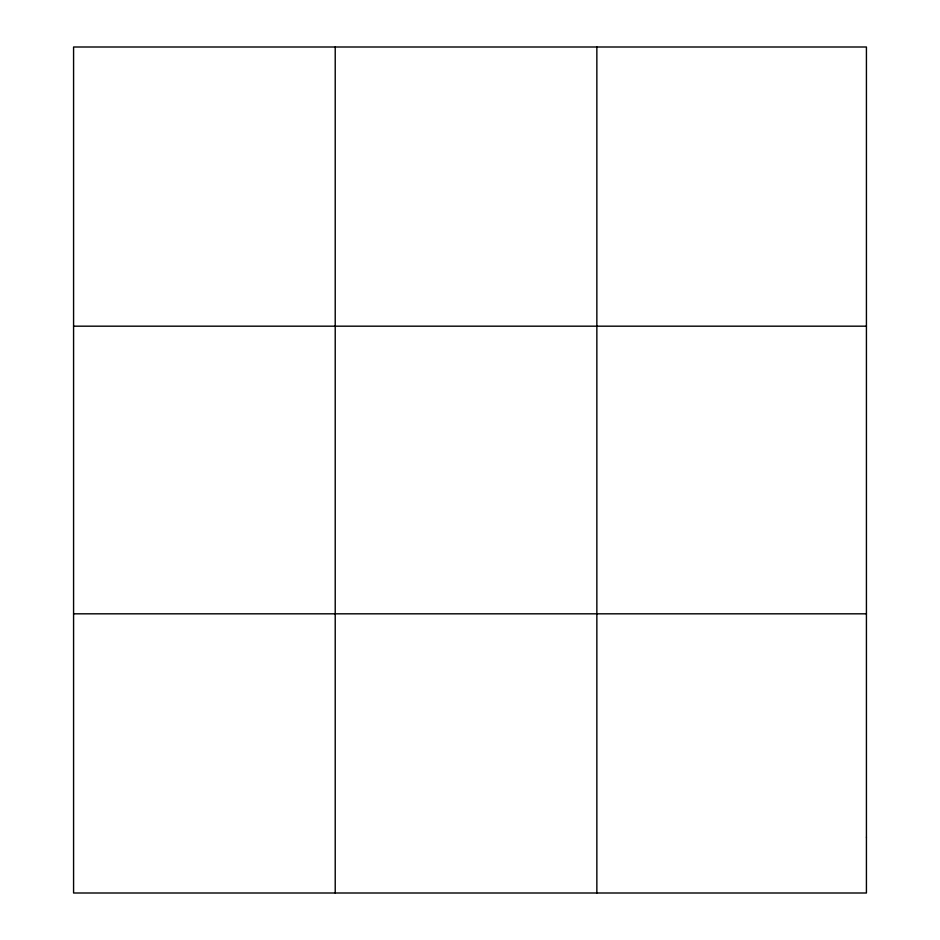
<?xml version="1.0" encoding="UTF-8"?>
<svg xmlns="http://www.w3.org/2000/svg" width="940" height="940" viewBox="0 0 940 940"><rect width="100%" height="100%" fill="white"/><g stroke="black" fill="none" stroke-linecap="round" stroke-linejoin="round"><path stroke-width="1.41" d="M335.216 47L335.216 893M596.853 47L596.853 893M73.579 326.18L866.422 326.18M73.579 613.82L866.422 613.82M866.422 837.164L866.422 893L73.579 893L73.579 47L866.422 47L866.422 837.164"/></g></svg>
